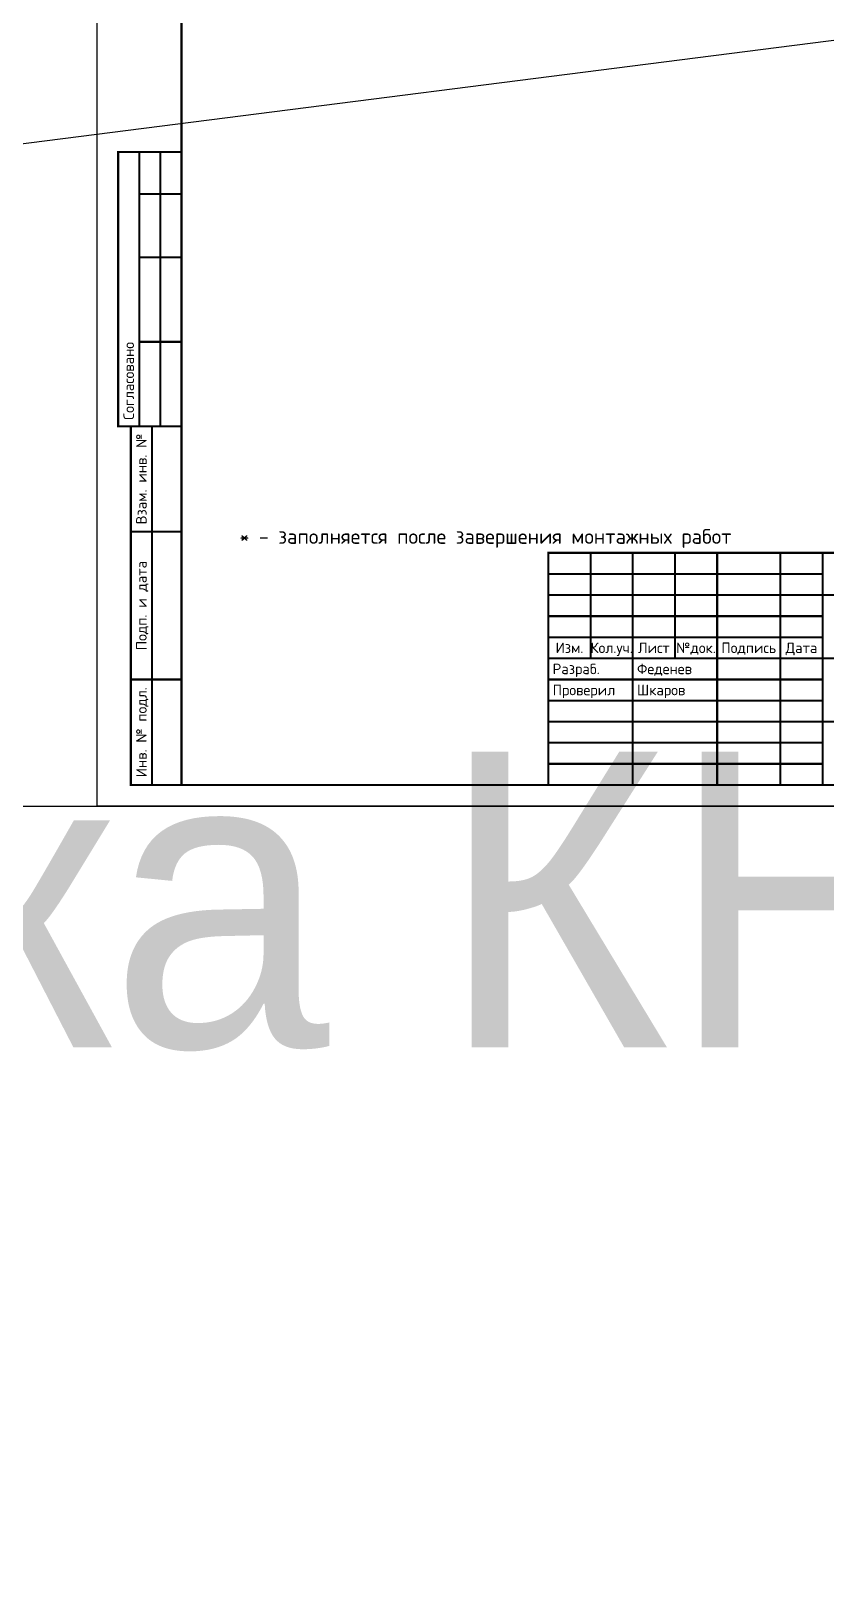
# Model space of a CAD drawing. Header units: millimetres. Extents: x -112426 to 8831, y 1218 to 38707.
# Drawn here: x 3525.6 to 3714.1, y 1218.2 to 1584.8 of the extents above; entities that cross this region are included whole.
import ezdxf
from ezdxf.enums import TextEntityAlignment as Align

# ---------------------------------------------------------------- set-up
doc = ezdxf.new("R2018")
doc.units = ezdxf.units.MM
doc.layers.add('Размер 3.5', color=250, linetype='Continuous', lineweight=35)
doc.layers.add('Размеры на чертеже', color=250, linetype='Continuous', lineweight=25)
doc.styles.add('-ISOCPEUR-', font='isocpeur.ttf')
doc.styles.get("Standard").update_dxf_attribs({"font": 'arial.ttf'})

# ---------------------------------------------------------------- blocks, each defined once
blk = doc.blocks.new('*U168')
at = {"style": '-ISOCPEUR-'}
blk.add_attdef('РАЗРАБОТАЛ', text='', height=2.5, dxfattribs=at).set_placement((250.5, -264.22), align=Align.MIDDLE_LEFT)
at = {"style": '-ISOCPEUR-', "flags": 8}
for tag, height, p in [('ДАТА', 2.5, (290.07, -264.4)), ('ДАТА1', 2.5, (290.07, -269.4)), ('ЛИСТ', 3, (386.39, -271.92)), ('ЛИСТОВ', 3, (403.89, -271.92)), ('ФОРМАТ', 3, (380.97, -294.75))]:
    blk.add_attdef(tag, text='', height=height, dxfattribs=at).set_placement(p, align=Align.MIDDLE_CENTER)
at = {"style": '-ISOCPEUR-'}
blk.add_attdef('ПРОВЕРИЛ', (250.75, -270.73), '', height=2.5, dxfattribs=at)
at = {"lineweight": 30, "flags": 104}
blk.add_attdef('ИМЯ_ЧЕРТЕЖА', text='', height=3, dxfattribs=at).set_placement((333.63, -284.13), align=Align.MIDDLE_CENTER)

msp = doc.modelspace()

# ---------------------------------------------------------------- linework, layer by layer
for p, q in [((6610.206, 1951.39), (857.036, 1218.247)), ((1042.939, 1401.16), (6319.699, 1401.16))]:
    msp.add_line(p, q)
msp.add_lwpolyline([(3541.303, 1821.16), (3838.303, 1821.16), (3838.303, 1401.16), (3541.303, 1401.16)], close=True)
at = {"const_width": 0.5}
msp.add_lwpolyline([(3561.303, 1816.16), (3833.303, 1816.16), (3833.303, 1406.16), (3561.303, 1406.16)], close=True, dxfattribs=at)
for points in [[(3561.303, 1491.16), (3546.303, 1491.16), (3546.303, 1556.16), (3561.303, 1556.16)], [(3551.303, 1556.16), (3551.303, 1491.16)], [(3556.303, 1556.16), (3556.303, 1491.16)], [(3551.303, 1546.16), (3561.303, 1546.16)], [(3551.303, 1531.16), (3561.303, 1531.16)], [(3551.303, 1511.16), (3561.303, 1511.16)], [(3561.303, 1406.16), (3549.303, 1406.16), (3549.303, 1491.16), (3561.303, 1491.16)], [(3554.303, 1491.16), (3554.303, 1406.16)], [(3549.303, 1466.16), (3561.303, 1466.16)], [(3648.303, 1406.16), (3648.303, 1461.16), (3833.303, 1461.16)], [(3658.303, 1461.16), (3658.303, 1436.16)], [(3668.303, 1461.16), (3668.303, 1406.16)], [(3678.303, 1461.16), (3678.303, 1436.16)], [(3688.303, 1461.16), (3688.303, 1406.16)], [(3703.303, 1461.16), (3703.303, 1406.16)], [(3713.303, 1461.16), (3713.303, 1406.16)], [(3648.303, 1456.16), (3713.303, 1456.16)], [(3648.303, 1451.16), (3713.303, 1451.16)], [(3713.303, 1451.16), (3833.303, 1451.16)], [(3648.303, 1446.16), (3713.303, 1446.16)], [(3648.303, 1441.16), (3713.303, 1441.16)], [(3648.303, 1436.16), (3833.303, 1436.16)], [(3549.303, 1431.16), (3561.303, 1431.16)], [(3648.303, 1431.16), (3713.303, 1431.16)], [(3648.303, 1426.16), (3713.303, 1426.16)], [(3648.303, 1421.16), (3713.303, 1421.16)], [(3713.303, 1421.16), (3833.303, 1421.16)], [(3648.303, 1416.16), (3713.303, 1416.16)], [(3648.303, 1411.16), (3713.303, 1411.16)]]:
    msp.add_lwpolyline(points, dxfattribs=at)

# ---------------------------------------------------------------- block references
at = {"layer": 'Размеры на чертеже', "lineweight": 90}
ref = msp.add_blockref('*U168', (2432.015, 1698.16), dxfattribs=at)
lines = msp.add_mtext('Порядок установка КНЗ', dxfattribs={"layer": '0', "insert": (2765.641, 1414.035), "char_height": 70, "attachment_point": 1})
ref.add_attrib('ИМЯ_ЧЕРТЕЖА', '', (2765.641, 1414.035), dxfattribs={"flags": 104}).embed_mtext(lines)

# ---------------------------------------------------------------- texts
at = {"style": '-ISOCPEUR-'}
msp.add_text('Согласовано', height=2.5, rotation=90, dxfattribs=at).set_placement((3548.803, 1492.66), align=Align.MIDDLE_LEFT)
for s, p in [('Взам. инв. №', (3551.803, 1478.66)), ('Подп. и дата', (3551.803, 1448.66)), ('Инв. № подл.', (3551.803, 1418.66))]:
    msp.add_text(s, height=2.5, rotation=90, dxfattribs=at).set_placement(p, align=Align.MIDDLE_CENTER)
for s, p in [('Изм.', (3653.303, 1438.66)), ('Кол.уч.', (3663.303, 1438.66)), ('Лист', (3673.303, 1438.66)), ('№док.', (3683.303, 1438.66)), ('Подпись', (3695.803, 1438.66)), ('Дата', (3708.303, 1438.66))]:
    msp.add_text(s, height=2.5, dxfattribs=at).set_placement(p, align=Align.MIDDLE_CENTER)
for s, p in [('Разраб.', (3649.303, 1433.66)), ('Феденев', (3669.303, 1433.66)), ('Проверил', (3649.303, 1428.66)), ('Шкаров', (3669.303, 1428.66))]:
    msp.add_text(s, height=2.5, dxfattribs=at).set_placement(p, align=Align.MIDDLE_LEFT)
at = {"layer": 'Размер 3.5', "insert": (3516.707, 1466.793), "char_height": 3.5, "attachment_point": 1, "style": '-ISOCPEUR-'}
msp.add_mtext_dynamic_manual_height_columns('\\pxqr;* - заполняется после завершения монтажных работ', width=175, gutter_width=17.5, heights=[0], dxfattribs=at)

doc.saveas('drawing.dxf')
